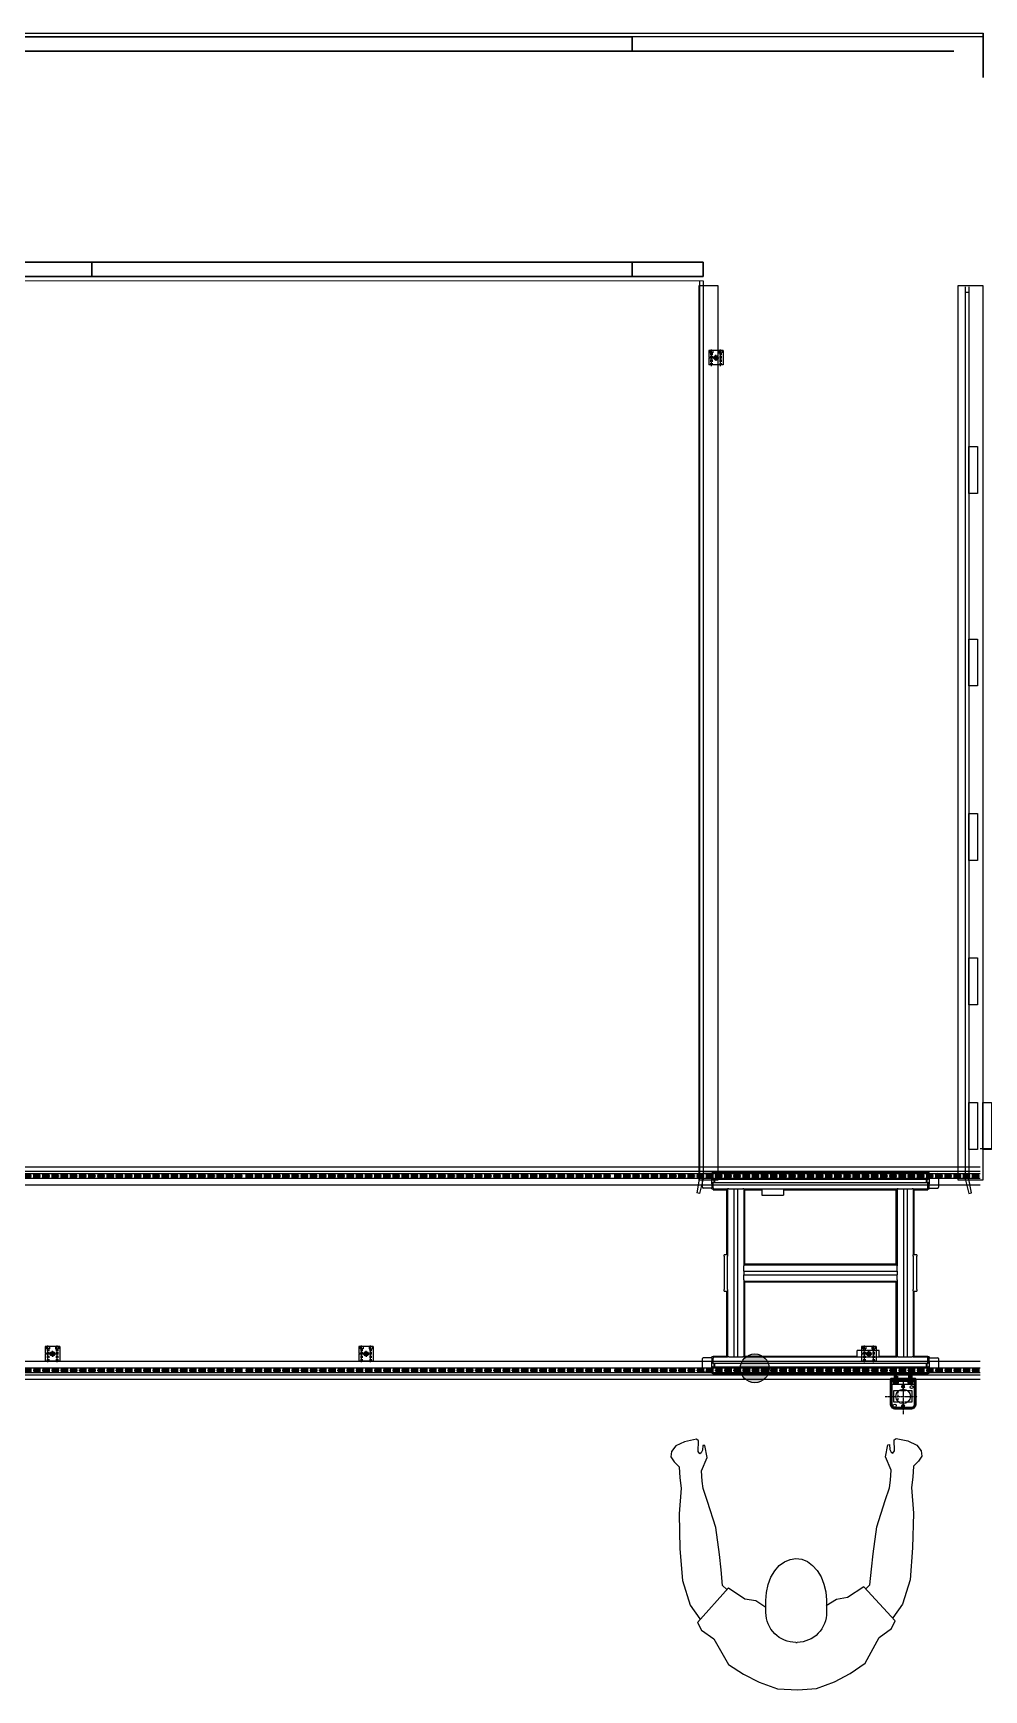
# Model space of a CAD drawing. Header units: millimetres. Extents: x 16661 to 26901, y -416 to 4250.
# Drawn here: x 22221 to 24853, y -416 to 4170 of the extents above; entities that cross this region are included whole.
import ezdxf

# ---------------------------------------------------------------- set-up
doc = ezdxf.new("R2010")
doc.units = ezdxf.units.MM
for name, pattern in [('AM_ISO02W050', [7.5, 6, -1.5]), ('AM_ISO02W050x2', [3.75, 3, -0.75]), ('AM_ISO08W050', [18, 12, -1.5, 3, -1.5]), ('AM_ISO08W050x2', [9, 6, -0.75, 1.5, -0.75]), ('AXES2', [1.125, 0.75, -0.125, 0.125, -0.125]), ('CACHE2', [0.1875, 0.125, -0.0625]), ('LÍNEAS_OCULTAS', [9.525, 6.35, -3.175])]:
    doc.linetypes.add(name, pattern=pattern)
for name, color, linetype in [('000_CANALES', 253, 'Continuous'), ('000_LINEA', 3, 'Continuous'), ('000_MEMORY SEATS LAYOUT L1', 2, 'Continuous'), ('000_OPERARIOS', 1, 'Continuous'), ('000_PALETS L1', 40, 'Continuous'), ('000_PROP LAZO LOOP', 7, 'Continuous'), ('000_PROP_ OPERARIOS', 6, 'Continuous'), ('ALPHA', 254, 'Continuous'), ('AXE', 80, 'AXES2'), ('BALIZAS', 30, 'Continuous'), ('DETECTORES', 5, 'Continuous'), ('OCULTAS', 8, 'LÍNEAS_OCULTAS'), ('POINTILLE_COURT', 41, 'CACHE2')]:
    doc.layers.add(name, color=color, linetype=linetype)
for name, color, linetype, lineweight in [('AM_0', 7, 'Continuous', 50), ('AM_0N', 7, 'Continuous', 50), ('AM_1', 14, 'Continuous', 50), ('AM_2', 5, 'Continuous', 50), ('AM_3', 6, 'AM_ISO02W050', 25), ('AM_3N', 6, 'AM_ISO02W050', 25), ('AM_4', 3, 'Continuous', 25), ('AM_4N', 3, 'Continuous', 25), ('AM_7', 4, 'AM_ISO08W050', 25), ('AM_7N', 4, 'AM_ISO08W050', 25)]:
    doc.layers.add(name, color=color, linetype=linetype, lineweight=lineweight)

# ---------------------------------------------------------------- blocks, each defined once
blk = doc.blocks.new('A$C2A9C6B79')
at = {"layer": 'BALIZAS'}
h = blk.add_hatch(color=256, dxfattribs=at)
edge = h.paths.add_edge_path()
edge.add_arc((40, 40), 40, 0, 360)
blk.add_circle((40, 40), 40, dxfattribs=at)
blk = doc.blocks.new('A$C693D6913')
at = {"layer": '000_PALETS L1'}
for p, q in [((173, 580), (173, 616)), ((199, 618), (175, 618)), ((199, 617.5), (199, 620.5)), ((203, 620.5), (199, 620.5)), ((199, 617.5), (199, 606)), ((199, 605), (199, 606)), ((199, 591), (199, 605)), ((199, 605), (203, 605)), ((199, 603), (201.3, 603)), ((203, 603), (201.3, 603)), ((203, 623), (797, 623)), ((203, 620.5), (203, 623)), ((203, 620.5), (797, 620.5)), ((203, 620.5), (203, 617.5)), ((203, 620.5), (203, 617.5)), ((203, 603), (203, 617.5)), ((203, 606), (203, 617.5)), ((203, 603), (797, 603)), ((204.7, 603), (204.7, 593)), ((207.5, 593), (207.5, 603)), ((792.5, 603), (792.5, 593)), ((795.3, 593), (795.3, 603)), ((797, 623), (797, 620.5)), ((797, 620.5), (797, 617.5)), ((797, 617.5), (797, 620.5)), ((801, 620.5), (797, 620.5)), ((797, 603), (797, 617.5)), ((797, 617.5), (797, 606)), ((797, 605), (801, 605)), ((798.7, 603), (797, 603)), ((798.7, 603), (801, 603)), ((801, 620.5), (801, 617.5)), ((801, 618), (825, 618)), ((801, 606), (801, 617.5)), ((801, 606), (801, 605)), ((801, 605), (801, 591)), ((827, 616), (827, 580)), ((199, 578), (175, 578)), ((201.3, 593), (199, 593)), ((199, 590), (199, 591)), ((203, 591), (199, 591)), ((199, 590), (199, 578.5)), ((199, 575.5), (199, 578.5)), ((199, 575.5), (203, 575.5)), ((201.3, 593), (203, 593)), ((203, 593), (797, 593)), ((203, 578.5), (203, 593)), ((203, 578.5), (203, 590)), ((203, 578.5), (203, 575.5)), ((203, 578.5), (203, 575.5)), ((203, 575.5), (243, 575.5)), ((203, 575.5), (203, 573)), ((203, 573), (243, 573)), ((240.5, 573), (243, 573)), ((240.5, 393), (240.5, 573)), ((243, 575.5), (243, 392.9)), ((246, 575.5), (243, 575.5)), ((246, 575.5), (260.5, 575.5)), ((260.5, 575.5), (270.5, 575.5)), ((260.5, 575.5), (260.5, 110.5)), ((270.5, 575.5), (270.5, 110.5)), ((270.5, 575.5), (285, 575.5)), ((288, 575.5), (285, 575.5)), ((288, 575.5), (712, 575.5)), ((288, 575.5), (288, 365.5)), ((290.5, 573), (288, 573)), ((288, 573), (338, 573)), ((290.5, 365.5), (290.5, 573)), ((338, 575.5), (338, 558)), ((338, 558), (398, 558)), ((398, 575.5), (398, 558)), ((398, 573), (712, 573)), ((709.5, 573), (712, 573)), ((709.5, 365.5), (709.5, 573)), ((712, 575.5), (712, 365.5)), ((715, 575.5), (712, 575.5)), ((715, 575.5), (729.5, 575.5)), ((729.5, 575.5), (739.5, 575.5)), ((729.5, 575.5), (729.5, 110.5)), ((739.5, 575.5), (739.5, 110.5)), ((739.5, 575.5), (754, 575.5)), ((757, 575.5), (754, 575.5)), ((757, 575.5), (797, 575.5)), ((757, 575.5), (757, 392.9)), ((759.5, 573), (757, 573)), ((757, 573), (797, 573)), ((759.5, 393), (759.5, 573)), ((797, 578.5), (797, 593)), ((797, 593), (798.7, 593)), ((801, 591), (797, 591)), ((797, 590), (797, 578.5)), ((797, 578.5), (797, 575.5)), ((797, 575.5), (797, 578.5)), ((797, 573), (797, 575.5)), ((797, 575.5), (801, 575.5)), ((801, 593), (798.7, 593)), ((801, 591), (801, 590)), ((801, 578.5), (801, 590)), ((801, 578.5), (801, 575.5)), ((801, 578), (825, 578)), ((243, 393), (233, 393)), ((233, 389), (233, 393)), ((233, 389), (233, 297)), ((243, 392.9), (243, 389)), ((243, 297), (243, 389)), ((290.5, 368), (709.5, 368)), ((290.5, 365.5), (290.5, 368)), ((709.5, 368), (709.5, 365.5)), ((767, 393), (757, 393)), ((757, 389), (757, 392.9)), ((757, 389), (757, 297)), ((767, 393), (767, 389)), ((767, 297), (767, 389)), ((288, 365.5), (712, 365.5)), ((288, 365.5), (288, 362.5)), ((288, 348), (288, 362.5)), ((288, 348), (288, 338)), ((288, 348), (712, 348)), ((288, 338), (712, 338)), ((288, 323.5), (288, 338)), ((288, 323.5), (288, 320.5)), ((712, 365.5), (712, 362.5)), ((712, 348), (712, 362.5)), ((712, 348), (712, 338)), ((712, 323.5), (712, 338)), ((712, 323.5), (712, 320.5)), ((233, 293), (233, 297)), ((233, 293), (243, 293)), ((240.5, 113), (240.5, 293)), ((243, 297), (243, 293.1)), ((243, 293.1), (243, 110.5)), ((288, 320.5), (288, 110.5)), ((288, 320.5), (712, 320.5)), ((290.5, 113), (290.5, 320.5)), ((290.5, 320.5), (290.5, 318)), ((290.5, 318), (709.5, 318)), ((709.5, 113), (709.5, 320.5)), ((709.5, 318), (709.5, 320.5)), ((712, 320.5), (712, 110.5)), ((757, 293.1), (757, 297)), ((757, 293.1), (757, 110.5)), ((757, 293), (767, 293)), ((759.5, 113), (759.5, 293)), ((767, 297), (767, 293)), ((173, 70), (173, 106)), ((199, 108), (175, 108)), ((199, 107.5), (199, 110.5)), ((203, 110.5), (199, 110.5)), ((199, 107.5), (199, 96)), ((199, 95), (199, 96)), ((199, 81), (199, 95)), ((199, 95), (203, 95)), ((199, 93), (201.3, 93)), ((203, 93), (201.3, 93)), ((203, 113), (243, 113)), ((203, 110.5), (203, 113)), ((203, 110.5), (243, 110.5)), ((203, 110.5), (203, 107.5)), ((203, 110.5), (203, 107.5)), ((203, 93), (203, 107.5)), ((203, 96), (203, 107.5)), ((203, 93), (797, 93)), ((204.7, 93), (204.7, 83)), ((207.5, 83), (207.5, 93)), ((243, 113), (240.5, 113)), ((246, 110.5), (243, 110.5)), ((246, 110.5), (260.5, 110.5)), ((260.5, 110.5), (270.5, 110.5)), ((270.5, 110.5), (285, 110.5)), ((288, 110.5), (285, 110.5)), ((288, 113), (290.5, 113)), ((288, 113), (602, 113)), ((288, 110.5), (712, 110.5)), ((662, 128), (602, 128)), ((602, 110.5), (602, 128)), ((662, 110.5), (662, 128)), ((662, 113), (712, 113)), ((712, 113), (709.5, 113)), ((715, 110.5), (712, 110.5)), ((715, 110.5), (729.5, 110.5)), ((729.5, 110.5), (739.5, 110.5)), ((739.5, 110.5), (754, 110.5)), ((757, 110.5), (754, 110.5)), ((757, 113), (759.5, 113)), ((757, 113), (797, 113)), ((757, 110.5), (797, 110.5)), ((792.5, 93), (792.5, 83)), ((795.3, 83), (795.3, 93)), ((797, 113), (797, 110.5)), ((797, 107.5), (797, 110.5)), ((801, 110.5), (797, 110.5)), ((797, 110.5), (797, 107.5)), ((797, 107.5), (797, 96)), ((797, 93), (797, 107.5)), ((797, 95), (801, 95)), ((798.7, 93), (797, 93)), ((798.7, 93), (801, 93)), ((801, 110.5), (801, 107.5)), ((801, 108), (825, 108)), ((801, 96), (801, 107.5)), ((801, 96), (801, 95)), ((801, 95), (801, 81)), ((827, 106), (827, 70)), ((199, 68), (175, 68)), ((201.3, 83), (199, 83)), ((199, 80), (199, 81)), ((203, 81), (199, 81)), ((199, 80), (199, 68.5)), ((199, 65.5), (199, 68.5)), ((199, 65.5), (203, 65.5)), ((201.3, 83), (203, 83)), ((203, 83), (797, 83)), ((203, 68.5), (203, 83)), ((203, 68.5), (203, 80)), ((203, 68.5), (203, 65.5)), ((203, 68.5), (203, 65.5)), ((203, 65.5), (797, 65.5)), ((203, 65.5), (203, 63)), ((203, 63), (797, 63)), ((797, 68.5), (797, 83)), ((797, 83), (798.7, 83)), ((801, 81), (797, 81)), ((797, 80), (797, 68.5)), ((797, 65.5), (797, 68.5)), ((797, 68.5), (797, 65.5)), ((797, 65.5), (801, 65.5)), ((797, 63), (797, 65.5)), ((801, 83), (798.7, 83)), ((801, 81), (801, 80)), ((801, 68.5), (801, 80)), ((801, 68.5), (801, 65.5)), ((801, 68), (825, 68))]:
    blk.add_line(p, q, dxfattribs=at)
at = {"layer": '000_PALETS L1', "flags": 128}
for points in [[(199, 603), (199, 603), (199, 603), (199, 603), (199, 603), (199, 603), (199, 603), (199, 603), (199, 603), (199, 603), (199, 603), (199, 603), (199, 603), (199, 603), (199, 603), (199, 603), (199, 603), (199, 603), (199, 603), (199, 603), (199, 603), (199, 603), (199, 603), (199, 603), (199, 603)], [(801, 603), (801, 603), (801, 603), (801, 603), (801, 603), (801, 603), (801, 603), (801, 603), (801, 603), (801, 603), (801, 603), (801, 603), (801, 603), (801, 603), (801, 603), (801, 603), (801, 603), (801, 603), (801, 603), (801, 603), (801, 603), (801, 603), (801, 603), (801, 603), (801, 603)], [(199, 593), (199, 593), (199, 593), (199, 593), (199, 593), (199, 593), (199, 593), (199, 593), (199, 593), (199, 593), (199, 593), (199, 593), (199, 593), (199, 593), (199, 593), (199, 593), (199, 593), (199, 593), (199, 593), (199, 593), (199, 593), (199, 593), (199, 593), (199, 593), (199, 593)], [(801, 593), (801, 593), (801, 593), (801, 593), (801, 593), (801, 593), (801, 593), (801, 593), (801, 593), (801, 593), (801, 593), (801, 593), (801, 593), (801, 593), (801, 593), (801, 593), (801, 593), (801, 593), (801, 593), (801, 593), (801, 593), (801, 593), (801, 593), (801, 593), (801, 593)], [(199, 93), (199, 93), (199, 93), (199, 93), (199, 93), (199, 93), (199, 93), (199, 93), (199, 93), (199, 93), (199, 93), (199, 93), (199, 93), (199, 93), (199, 93), (199, 93), (199, 93), (199, 93), (199, 93), (199, 93), (199, 93), (199, 93), (199, 93), (199, 93), (199, 93)], [(801, 93), (801, 93), (801, 93), (801, 93), (801, 93), (801, 93), (801, 93), (801, 93), (801, 93), (801, 93), (801, 93), (801, 93), (801, 93), (801, 93), (801, 93), (801, 93), (801, 93), (801, 93), (801, 93), (801, 93), (801, 93), (801, 93), (801, 93), (801, 93), (801, 93)], [(199, 83), (199, 83), (199, 83), (199, 83), (199, 83), (199, 83), (199, 83), (199, 83), (199, 83), (199, 83), (199, 83), (199, 83), (199, 83), (199, 83), (199, 83), (199, 83), (199, 83), (199, 83), (199, 83), (199, 83), (199, 83), (199, 83), (199, 83), (199, 83), (199, 83)], [(801, 83), (801, 83), (801, 83), (801, 83), (801, 83), (801, 83), (801, 83), (801, 83), (801, 83), (801, 83), (801, 83), (801, 83), (801, 83), (801, 83), (801, 83), (801, 83), (801, 83), (801, 83), (801, 83), (801, 83), (801, 83), (801, 83), (801, 83), (801, 83), (801, 83)]]:
    blk.add_lwpolyline(points, dxfattribs=at)
at = {"layer": '000_PALETS L1'}
for centre, start, end in [((175, 616), 90, 180), ((825, 616), 0, 90), ((175, 580), 180, 270), ((825, 580), 270, 0), ((175, 106), 90, 180), ((825, 106), 0, 90), ((175, 70), 180, 270), ((825, 70), 270, 0)]:
    blk.add_arc(centre, 2, start, end, dxfattribs=at)
blk = doc.blocks.new('RodiL1simbol_p')
at = {"layer": '000_LINEA'}
for points in [[(-994.4, -5.15), (-994.4, 5.15), (-1011.4, 5.15), (-1011.4, -5.15)], [(-969, -5.15), (-969, 5.15), (-986, 5.15), (-986, -5.15)], [(-943.6, -5.15), (-943.6, 5.15), (-960.6, 5.15), (-960.6, -5.15)], [(-918.2, -5.15), (-918.2, 5.15), (-935.2, 5.15), (-935.2, -5.15)], [(-892.8, -5.15), (-892.8, 5.15), (-909.8, 5.15), (-909.8, -5.15)], [(-867.4, -5.15), (-867.4, 5.15), (-884.4, 5.15), (-884.4, -5.15)], [(-842, -5.15), (-842, 5.15), (-859, 5.15), (-859, -5.15)], [(-816.6, -5.15), (-816.6, 5.15), (-833.6, 5.15), (-833.6, -5.15)], [(-791.2, -5.15), (-791.2, 5.15), (-808.2, 5.15), (-808.2, -5.15)], [(-765.8, -5.15), (-765.8, 5.15), (-782.8, 5.15), (-782.8, -5.15)], [(-740.4, -5.15), (-740.4, 5.15), (-757.4, 5.15), (-757.4, -5.15)], [(-715, -5.15), (-715, 5.15), (-732, 5.15), (-732, -5.15)], [(-689.6, -5.15), (-689.6, 5.15), (-706.6, 5.15), (-706.6, -5.15)], [(-664.2, -5.15), (-664.2, 5.15), (-681.2, 5.15), (-681.2, -5.15)], [(-638.8, -5.15), (-638.8, 5.15), (-655.8, 5.15), (-655.8, -5.15)], [(-613.4, -5.15), (-613.4, 5.15), (-630.4, 5.15), (-630.4, -5.15)], [(-588, -5.15), (-588, 5.15), (-605, 5.15), (-605, -5.15)], [(-562.6, -5.15), (-562.6, 5.15), (-579.6, 5.15), (-579.6, -5.15)], [(-537.2, -5.15), (-537.2, 5.15), (-554.2, 5.15), (-554.2, -5.15)], [(-511.8, -5.15), (-511.8, 5.15), (-528.8, 5.15), (-528.8, -5.15)], [(-486.4, -5.15), (-486.4, 5.15), (-503.4, 5.15), (-503.4, -5.15)], [(-461, -5.15), (-461, 5.15), (-478, 5.15), (-478, -5.15)], [(-435.6, -5.15), (-435.6, 5.15), (-452.6, 5.15), (-452.6, -5.15)], [(-410.2, -5.15), (-410.2, 5.15), (-427.2, 5.15), (-427.2, -5.15)], [(-384.8, -5.15), (-384.8, 5.15), (-401.8, 5.15), (-401.8, -5.15)], [(-359.4, -5.15), (-359.4, 5.15), (-376.4, 5.15), (-376.4, -5.15)], [(-334, -5.15), (-334, 5.15), (-351, 5.15), (-351, -5.15)], [(-308.6, -5.15), (-308.6, 5.15), (-325.6, 5.15), (-325.6, -5.15)], [(-283.2, -5.15), (-283.2, 5.15), (-300.2, 5.15), (-300.2, -5.15)], [(-257.8, -5.15), (-257.8, 5.15), (-274.8, 5.15), (-274.8, -5.15)], [(-232.4, -5.15), (-232.4, 5.15), (-249.4, 5.15), (-249.4, -5.15)], [(-207, -5.15), (-207, 5.15), (-224, 5.15), (-224, -5.15)], [(-181.6, -5.15), (-181.6, 5.15), (-198.6, 5.15), (-198.6, -5.15)], [(-156.2, -5.15), (-156.2, 5.15), (-173.2, 5.15), (-173.2, -5.15)], [(-130.8, -5.15), (-130.8, 5.15), (-147.8, 5.15), (-147.8, -5.15)], [(-105.4, -5.15), (-105.4, 5.15), (-122.4, 5.15), (-122.4, -5.15)], [(-80, -5.15), (-80, 5.15), (-97, 5.15), (-97, -5.15)], [(-54.6, -5.15), (-54.6, 5.15), (-71.6, 5.15), (-71.6, -5.15)], [(-29.2, -5.15), (-29.2, 5.15), (-46.2, 5.15), (-46.2, -5.15)], [(-3.8, -5.15), (-3.8, 5.15), (-20.8, 5.15), (-20.8, -5.15)]]:
    blk.add_hatch(color=256, dxfattribs=at).paths.add_polyline_path(points)
for p, q in [((-1011.4, 5.15), (-1011.4, -5.15)), ((-994.4, 5.15), (-1011.4, 5.15)), ((-994.4, 5.15), (-994.4, -5.15)), ((-986, 5.15), (-986, -5.15)), ((-969, 5.15), (-986, 5.15)), ((-969, 5.15), (-969, -5.15)), ((-960.6, 5.15), (-960.6, -5.15)), ((-943.6, 5.15), (-960.6, 5.15)), ((-943.6, 5.15), (-943.6, -5.15)), ((-935.2, 5.15), (-935.2, -5.15)), ((-918.2, 5.15), (-935.2, 5.15)), ((-918.2, 5.15), (-918.2, -5.15)), ((-909.8, 5.15), (-909.8, -5.15)), ((-892.8, 5.15), (-909.8, 5.15)), ((-892.8, 5.15), (-892.8, -5.15)), ((-884.4, 5.15), (-884.4, -5.15)), ((-867.4, 5.15), (-884.4, 5.15)), ((-867.4, 5.15), (-867.4, -5.15)), ((-859, 5.15), (-859, -5.15)), ((-842, 5.15), (-859, 5.15)), ((-842, 5.15), (-842, -5.15)), ((-833.6, 5.15), (-833.6, -5.15)), ((-816.6, 5.15), (-833.6, 5.15)), ((-816.6, 5.15), (-816.6, -5.15)), ((-808.2, 5.15), (-808.2, -5.15)), ((-791.2, 5.15), (-808.2, 5.15)), ((-791.2, 5.15), (-791.2, -5.15)), ((-782.8, 5.15), (-782.8, -5.15)), ((-765.8, 5.15), (-782.8, 5.15)), ((-765.8, 5.15), (-765.8, -5.15)), ((-757.4, 5.15), (-757.4, -5.15)), ((-740.4, 5.15), (-757.4, 5.15)), ((-740.4, 5.15), (-740.4, -5.15)), ((-732, 5.15), (-732, -5.15)), ((-715, 5.15), (-732, 5.15)), ((-715, 5.15), (-715, -5.15)), ((-706.6, 5.15), (-706.6, -5.15)), ((-689.6, 5.15), (-706.6, 5.15)), ((-689.6, 5.15), (-689.6, -5.15)), ((-681.2, 5.15), (-681.2, -5.15)), ((-664.2, 5.15), (-681.2, 5.15)), ((-664.2, 5.15), (-664.2, -5.15)), ((-655.8, 5.15), (-655.8, -5.15)), ((-638.8, 5.15), (-655.8, 5.15)), ((-638.8, 5.15), (-638.8, -5.15)), ((-630.4, 5.15), (-630.4, -5.15)), ((-613.4, 5.15), (-630.4, 5.15)), ((-613.4, 5.15), (-613.4, -5.15)), ((-605, 5.15), (-605, -5.15)), ((-588, 5.15), (-605, 5.15)), ((-588, 5.15), (-588, -5.15)), ((-579.6, 5.15), (-579.6, -5.15)), ((-562.6, 5.15), (-579.6, 5.15)), ((-562.6, 5.15), (-562.6, -5.15)), ((-554.2, 5.15), (-554.2, -5.15)), ((-537.2, 5.15), (-554.2, 5.15)), ((-537.2, 5.15), (-537.2, -5.15)), ((-528.8, 5.15), (-528.8, -5.15)), ((-511.8, 5.15), (-528.8, 5.15)), ((-511.8, 5.15), (-511.8, -5.15)), ((-503.4, 5.15), (-503.4, -5.15)), ((-486.4, 5.15), (-503.4, 5.15)), ((-486.4, 5.15), (-486.4, -5.15)), ((-478, 5.15), (-478, -5.15)), ((-461, 5.15), (-478, 5.15)), ((-461, 5.15), (-461, -5.15)), ((-452.6, 5.15), (-452.6, -5.15)), ((-435.6, 5.15), (-452.6, 5.15)), ((-435.6, 5.15), (-435.6, -5.15)), ((-427.2, 5.15), (-427.2, -5.15)), ((-410.2, 5.15), (-427.2, 5.15)), ((-410.2, 5.15), (-410.2, -5.15)), ((-401.8, 5.15), (-401.8, -5.15)), ((-384.8, 5.15), (-401.8, 5.15)), ((-384.8, 5.15), (-384.8, -5.15)), ((-376.4, 5.15), (-376.4, -5.15)), ((-359.4, 5.15), (-376.4, 5.15)), ((-359.4, 5.15), (-359.4, -5.15)), ((-351, 5.15), (-351, -5.15)), ((-334, 5.15), (-351, 5.15)), ((-334, 5.15), (-334, -5.15)), ((-325.6, 5.15), (-325.6, -5.15)), ((-308.6, 5.15), (-325.6, 5.15)), ((-308.6, 5.15), (-308.6, -5.15)), ((-300.2, 5.15), (-300.2, -5.15)), ((-283.2, 5.15), (-300.2, 5.15)), ((-283.2, 5.15), (-283.2, -5.15)), ((-274.8, 5.15), (-274.8, -5.15)), ((-257.8, 5.15), (-274.8, 5.15)), ((-257.8, 5.15), (-257.8, -5.15)), ((-249.4, 5.15), (-249.4, -5.15)), ((-232.4, 5.15), (-249.4, 5.15)), ((-232.4, 5.15), (-232.4, -5.15)), ((-224, 5.15), (-224, -5.15)), ((-207, 5.15), (-224, 5.15)), ((-207, 5.15), (-207, -5.15)), ((-198.6, 5.15), (-198.6, -5.15)), ((-181.6, 5.15), (-198.6, 5.15)), ((-181.6, 5.15), (-181.6, -5.15)), ((-173.2, 5.15), (-173.2, -5.15)), ((-156.2, 5.15), (-173.2, 5.15)), ((-156.2, 5.15), (-156.2, -5.15)), ((-147.8, 5.15), (-147.8, -5.15)), ((-130.8, 5.15), (-147.8, 5.15)), ((-130.8, 5.15), (-130.8, -5.15)), ((-122.4, 5.15), (-122.4, -5.15)), ((-105.4, 5.15), (-122.4, 5.15)), ((-105.4, 5.15), (-105.4, -5.15)), ((-97, 5.15), (-97, -5.15)), ((-80, 5.15), (-97, 5.15)), ((-80, 5.15), (-80, -5.15)), ((-71.6, 5.15), (-71.6, -5.15)), ((-54.6, 5.15), (-71.6, 5.15)), ((-54.6, 5.15), (-54.6, -5.15)), ((-46.2, 5.15), (-46.2, -5.15)), ((-29.2, 5.15), (-46.2, 5.15)), ((-29.2, 5.15), (-29.2, -5.15)), ((-20.8, 5.15), (-20.8, -5.15)), ((-3.8, 5.15), (-20.8, 5.15)), ((-3.8, 5.15), (-3.8, -5.15)), ((-994.4, -5.15), (-1011.4, -5.15)), ((-969, -5.15), (-986, -5.15)), ((-943.6, -5.15), (-960.6, -5.15)), ((-918.2, -5.15), (-935.2, -5.15)), ((-892.8, -5.15), (-909.8, -5.15)), ((-867.4, -5.15), (-884.4, -5.15)), ((-842, -5.15), (-859, -5.15)), ((-816.6, -5.15), (-833.6, -5.15)), ((-791.2, -5.15), (-808.2, -5.15)), ((-765.8, -5.15), (-782.8, -5.15)), ((-740.4, -5.15), (-757.4, -5.15)), ((-715, -5.15), (-732, -5.15)), ((-689.6, -5.15), (-706.6, -5.15)), ((-664.2, -5.15), (-681.2, -5.15)), ((-638.8, -5.15), (-655.8, -5.15)), ((-613.4, -5.15), (-630.4, -5.15)), ((-588, -5.15), (-605, -5.15)), ((-562.6, -5.15), (-579.6, -5.15)), ((-537.2, -5.15), (-554.2, -5.15)), ((-511.8, -5.15), (-528.8, -5.15)), ((-486.4, -5.15), (-503.4, -5.15)), ((-461, -5.15), (-478, -5.15)), ((-435.6, -5.15), (-452.6, -5.15)), ((-410.2, -5.15), (-427.2, -5.15)), ((-384.8, -5.15), (-401.8, -5.15)), ((-359.4, -5.15), (-376.4, -5.15)), ((-334, -5.15), (-351, -5.15)), ((-308.6, -5.15), (-325.6, -5.15)), ((-283.2, -5.15), (-300.2, -5.15)), ((-257.8, -5.15), (-274.8, -5.15)), ((-232.4, -5.15), (-249.4, -5.15)), ((-207, -5.15), (-224, -5.15)), ((-181.6, -5.15), (-198.6, -5.15)), ((-156.2, -5.15), (-173.2, -5.15)), ((-130.8, -5.15), (-147.8, -5.15)), ((-105.4, -5.15), (-122.4, -5.15)), ((-80, -5.15), (-97, -5.15)), ((-54.6, -5.15), (-71.6, -5.15)), ((-29.2, -5.15), (-46.2, -5.15)), ((-3.8, -5.15), (-20.8, -5.15))]:
    blk.add_line(p, q, dxfattribs=at)
at = {"layer": 'AM_7'}
for p, q in [((-1013.4, 0), (-992.4, 0)), ((-988, 0), (-967, 0)), ((-962.6, 0), (-941.6, 0)), ((-937.2, 0), (-916.2, 0)), ((-911.8, 0), (-890.8, 0)), ((-886.4, 0), (-865.4, 0)), ((-861, 0), (-840, 0)), ((-835.6, 0), (-814.6, 0)), ((-810.2, 0), (-789.2, 0)), ((-784.8, 0), (-763.8, 0)), ((-759.4, 0), (-738.4, 0)), ((-734, 0), (-713, 0)), ((-708.6, 0), (-687.6, 0)), ((-683.2, 0), (-662.2, 0)), ((-657.8, 0), (-636.8, 0)), ((-632.4, 0), (-611.4, 0)), ((-607, 0), (-586, 0)), ((-581.6, 0), (-560.6, 0)), ((-556.2, 0), (-535.2, 0)), ((-530.8, 0), (-509.8, 0)), ((-505.4, 0), (-484.4, 0)), ((-480, 0), (-459, 0)), ((-454.6, 0), (-433.6, 0)), ((-429.2, 0), (-408.2, 0)), ((-403.8, 0), (-382.8, 0)), ((-378.4, 0), (-357.4, 0)), ((-353, 0), (-332, 0)), ((-327.6, 0), (-306.6, 0)), ((-302.2, 0), (-281.2, 0)), ((-276.8, 0), (-255.8, 0)), ((-251.4, 0), (-230.4, 0)), ((-226, 0), (-205, 0)), ((-200.6, 0), (-179.6, 0)), ((-175.2, 0), (-154.2, 0)), ((-149.8, 0), (-128.8, 0)), ((-124.4, 0), (-103.4, 0)), ((-99, 0), (-78, 0)), ((-73.6, 0), (-52.6, 0)), ((-48.2, 0), (-27.2, 0)), ((-22.8, 0), (-1.8, 0))]:
    blk.add_line(p, q, dxfattribs=at)
at = {"layer": 'AM_7', "linetype": 'AM_ISO08W050x2'}
for p, q in [((-1002.9, 5.75), (-1002.9, -5.75)), ((-977.5, 5.75), (-977.5, -5.75)), ((-952.1, 5.75), (-952.1, -5.75)), ((-926.7, 5.75), (-926.7, -5.75)), ((-901.3, 5.75), (-901.3, -5.75)), ((-875.9, 5.75), (-875.9, -5.75)), ((-850.5, 5.75), (-850.5, -5.75)), ((-825.1, 5.75), (-825.1, -5.75)), ((-799.7, 5.75), (-799.7, -5.75)), ((-774.3, 5.75), (-774.3, -5.75)), ((-748.9, 5.75), (-748.9, -5.75)), ((-723.5, 5.75), (-723.5, -5.75)), ((-698.1, 5.75), (-698.1, -5.75)), ((-672.7, 5.75), (-672.7, -5.75)), ((-647.3, 5.75), (-647.3, -5.75)), ((-621.9, 5.75), (-621.9, -5.75)), ((-596.5, 5.75), (-596.5, -5.75)), ((-571.1, 5.75), (-571.1, -5.75)), ((-545.7, 5.75), (-545.7, -5.75)), ((-520.3, 5.75), (-520.3, -5.75)), ((-494.9, 5.75), (-494.9, -5.75)), ((-469.5, 5.75), (-469.5, -5.75)), ((-444.1, 5.75), (-444.1, -5.75)), ((-418.7, 5.75), (-418.7, -5.75)), ((-393.3, 5.75), (-393.3, -5.75)), ((-367.9, 5.75), (-367.9, -5.75)), ((-342.5, 5.75), (-342.5, -5.75)), ((-317.1, 5.75), (-317.1, -5.75)), ((-291.7, 5.75), (-291.7, -5.75)), ((-266.3, 5.75), (-266.3, -5.75)), ((-240.9, 5.75), (-240.9, -5.75)), ((-215.5, 5.75), (-215.5, -5.75)), ((-190.1, 5.75), (-190.1, -5.75)), ((-164.7, 5.75), (-164.7, -5.75)), ((-139.3, 5.75), (-139.3, -5.75)), ((-113.9, 5.75), (-113.9, -5.75)), ((-88.5, 5.75), (-88.5, -5.75)), ((-63.1, 5.75), (-63.1, -5.75)), ((-37.7, 5.75), (-37.7, -5.75)), ((-12.3, 5.75), (-12.3, -5.75))]:
    blk.add_line(p, q, dxfattribs=at)
blk = doc.blocks.new('A$C556F5306')
at = {"layer": '000_LINEA'}
for p, q in [((0, 0), (0, 1020)), ((18.5, 0), (18.5, 1020)), ((31.5, 0), (31.5, 1020)), ((38, 0), (38, 1020)), ((50, 0), (50, 1020))]:
    blk.add_line(p, q, dxfattribs=at)
at = {"layer": 'AM_7', "linetype": 'AM_ISO08W050x2', "rotation": 90.00000000000001}
blk.add_blockref('RodiL1simbol_p', (25, 1019.8), dxfattribs=at)
blk = doc.blocks.new('sop det altr_p')
at = {"layer": 'DETECTORES'}
blk.add_hatch(color=256, dxfattribs=at).paths.add_polyline_path([(6, 20, 1), (-6, 20, 1)])
at = {"layer": 'AM_7'}
for p, q in [((23, 32.5), (-23, 32.5)), ((23, 7.5), (-23, 7.5))]:
    blk.add_line(p, q, dxfattribs=at)
at = {"layer": 'AM_7', "linetype": 'AM_ISO08W050x2'}
for q in [(-9, 20), (0, 29), (0, 11), (9, 20)]:
    blk.add_line((0, 20), q, dxfattribs=at)
at = {"layer": 'DETECTORES'}
for p, q in [((-20, 40), (-20, 0)), ((-20, 40), (20, 40)), ((-1, 14.1), (-1, 0)), ((1, 14.1), (1, 0)), ((20, 40), (20, 0)), ((-20, 0), (-1, 0)), ((1, 0), (20, 0))]:
    blk.add_line(p, q, dxfattribs=at)
blk.add_circle((0, 20), 6, dxfattribs=at)
at = {"layer": 'OCULTAS', "linetype": 'LÍNEAS_OCULTAS'}
for p, q in [((-20, 36.5), (-14, 36.5)), ((-20, 28.5), (-14, 28.5)), ((-20, 11.5), (-14, 11.5)), ((-20, 3.5), (-14, 3.5)), ((-14, 32.5), (-14, 36.5)), ((-14, 34.5), (20, 34.5)), ((-14, 28.5), (-14, 32.5)), ((-14, 11.5), (-14, 7.5)), ((-14, 7.5), (-14, 3.5)), ((-14, 5.5), (20, 5.5))]:
    blk.add_line(p, q, dxfattribs=at)
at = {"layer": 'OCULTAS'}
for p, q in [((-14, 30.5), (20, 30.5)), ((-14, 9.5), (20, 9.5))]:
    blk.add_line(p, q, dxfattribs=at)
blk = doc.blocks.new('A$C378B65D7')
at = {"layer": 'AM_0'}
blk.add_circle((0, 0), 1.62, dxfattribs=at)
at = {"layer": 'AM_4'}
blk.add_arc((0, 0), 2, 170, 80, dxfattribs=at)
at = {"layer": 'AM_7', "linetype": 'AM_ISO08W050x2'}
for p, q in [((-5, 0), (5, 0)), ((0, 5), (0, -5))]:
    blk.add_line(p, q, dxfattribs=at)
blk = doc.blocks.new('A$C545C257C')
at = {"layer": 'AM_2'}
for p, q in [((-33, -4), (33, -4)), ((-33, -70), (-33, -4)), ((33, -4), (33, -70)), ((23, -80), (-23, -80))]:
    blk.add_line(p, q, dxfattribs=at)
blk.add_lwpolyline([(-33, -4), (-33, 0), (33, 0), (33, -4)], dxfattribs=at)
for centre, start, end in [((-23, -70), 180, 270), ((23, -70), 270, 0)]:
    blk.add_arc(centre, 10, start, end, dxfattribs=at)
at = {"layer": 'AM_7', "linetype": 'AM_ISO08W050x2'}
for p, q in [((-20, -7), (-20, 3)), ((20, -7), (20, 3))]:
    blk.add_line(p, q, dxfattribs=at)
at = {"layer": 'AM_2'}
for p in [(0, -20.7), (0, -74.5)]:
    blk.add_blockref('A$C378B65D7', p, dxfattribs=at)
blk = doc.blocks.new('A$C36CB73EF')
at = {"layer": 'ALPHA'}
for p, q in [((-14.9, 24.8), (-14.9, 13.3)), ((14.9, 24.8), (-14.9, 24.8)), ((14.9, 13.3), (14.9, 24.8)), ((-14.9, -13.3), (-14.9, -15)), ((-14.9, -15), (-14.9, -26.9)), ((-13.2, -15), (-14.9, -15)), ((-14.9, -15), (-13.2, -15)), ((-14.9, -26.9), (14.9, -26.9)), ((14.9, -15), (13.2, -15)), ((13.2, -15), (14.9, -15)), ((14.9, -15), (14.9, -13.3)), ((14.9, -26.9), (14.9, -15))]:
    blk.add_line(p, q, dxfattribs=at)
for centre, radius in [((-25.6, 23.4), 4.23), ((0, 0), 20), ((25.6, -23.4), 4.23)]:
    blk.add_circle(centre, radius, dxfattribs=at)
for points in [[(-34, 26.9), (-34, 29.1), (-32.4, 31), (-30.4, 31.5)], [(-34, -26.9), (-34, -26.9), (-34, 26.9), (-34, 26.9)], [(-30.4, 31.5), (-30.4, 31.5), (-18, 34), (-18, 34)], [(-18, 34), (-18, 34), (18, 34), (18, 34)], [(18, 34), (18, 34), (30.4, 31.5), (30.4, 31.5)], [(30.4, 31.5), (32.4, 31), (34, 29.1), (34, 26.9)], [(34, 26.9), (34, 26.9), (34, -26.9), (34, -26.9)], [(-30.4, -31.5), (-32.4, -31), (-34, -29.1), (-34, -26.9)], [(-18, -34), (-18, -34), (-30.4, -31.5), (-30.4, -31.5)], [(18, -34), (18, -34), (-18, -34), (-18, -34)], [(30.4, -31.5), (30.4, -31.5), (18, -34), (18, -34)], [(34, -26.9), (34, -29.1), (32.4, -31), (30.4, -31.5)]]:
    blk.add_open_spline(points, degree=3, dxfattribs=at)
at = {"layer": 'AXE'}
for p, q in [((-39, 0), (49, 0)), ((0, -49.3), (0, 38.6))]:
    blk.add_line(p, q, dxfattribs=at)
at = {"layer": 'POINTILLE_COURT'}
for p, q in [((-14.9, 13.3), (-14.9, -13.3)), ((14.9, -13.3), (14.9, 13.3)), ((-13.2, -15), (13.2, -15))]:
    blk.add_line(p, q, dxfattribs=at)
blk = doc.blocks.new('A$C24DA1651')
at = {"layer": 'AM_0N'}
for p, q in [((0, 4.6), (-1.2, 4.6)), ((-1.2, 0.2), (-1.2, 4.6)), ((-1.2, 0.2), (0, 0.9)), ((-1.2, -0.2), (0, 0.5)), ((0, 0.9), (0, 4.6)), ((0, -4.6), (0, 0.5)), ((-1.2, -4.6), (-1.2, -0.2)), ((-1.2, -4.6), (0, -4.6))]:
    blk.add_line(p, q, dxfattribs=at)
at = {"layer": 'AM_7N', "linetype": 'AM_ISO08W050x2'}
blk.add_line((3, 0), (-4.2, 0), dxfattribs=at)
blk = doc.blocks.new('A$C06AD37E4')
at = {"layer": 'AM_0N'}
for p, q in [((-5, -3.8), (-5, 3.8)), ((-4.5, 4.2), (0, 4.2)), ((0, 2.5), (0, 4.2)), ((0, 2.5), (1.5, 2.5)), ((0, -2.5), (0, 2.5)), ((1.5, 2.5), (2, 2.5)), ((2, 2.5), (14.5, 2.5)), ((2, 2.5), (2, -2.5)), ((14.5, 2.5), (15, 2)), ((14.5, 2.5), (14.5, -2.5)), ((15, 2), (15, -2)), ((-4.5, -4.2), (0, -4.2)), ((0, -4.2), (0, -2.5)), ((0, -2.5), (1.5, -2.5)), ((1.5, -2.5), (2, -2.5)), ((2, -2.5), (14.5, -2.5)), ((14.5, -2.5), (15, -2))]:
    blk.add_line(p, q, dxfattribs=at)
for centre, start, end in [((-4.5, 3.8), 90, 180), ((-4.5, -3.8), 180, 270)]:
    blk.add_arc(centre, 0.5, start, end, dxfattribs=at)
at = {"layer": 'AM_3N', "linetype": 'AM_ISO02W050x2'}
for p, q in [((-5, 2.3), (-2.5, 2.3)), ((-5, 1.2), (-2.5, 1.2)), ((-2.5, 2.3), (-1.2, 0)), ((-2.5, -2.3), (-1.2, 0)), ((-5, -1.2), (-2.5, -1.2)), ((-5, -2.3), (-2.5, -2.3))]:
    blk.add_line(p, q, dxfattribs=at)
for centre, radius, start, end in [((-3.2, 1.7), 0.941, 322.1211, 37.8789), ((-5.8, 0), 3.46, 340.5288, 19.4712), ((-3.2, -1.7), 0.941, 322.1211, 37.8789)]:
    blk.add_arc(centre, radius, start, end, dxfattribs=at)
at = {"layer": 'AM_4N'}
for p, q in [((2, 2), (1.5, 2.5)), ((15, 2), (2, 2)), ((2, -2), (1.5, -2.5)), ((15, -2), (2, -2))]:
    blk.add_line(p, q, dxfattribs=at)
at = {"layer": 'AM_7N', "linetype": 'AM_ISO08W050x2'}
blk.add_line((15, 0), (-8, 0), dxfattribs=at)
blk = doc.blocks.new('A$C230B6B6B')
at = {"layer": 'AM_0N'}
for p, q in [((0, 5), (0, -5)), ((1, 5), (0, 5)), ((1, -5), (1, 5)), ((0, -5), (1, -5))]:
    blk.add_line(p, q, dxfattribs=at)
at = {"layer": 'AM_7N', "linetype": 'AM_ISO08W050x2'}
blk.add_line((-3, 0), (4, 0), dxfattribs=at)
blk = doc.blocks.new('A$C12A96A58')
at = {"layer": 'AM_0'}
for name, p, rotation in [('A$C230B6B6B', (0, 0), 270), ('A$C24DA1651', (0, -2.2), 270), ('A$C06AD37E4', (0, -2.2), 90)]:
    blk.add_blockref(name, p, dxfattribs=dict(at, rotation=rotation))
blk = doc.blocks.new('A$C2E7360A2')
at = {"layer": 'AM_0'}
for p in [(-20, -4), (20, -4)]:
    blk.add_blockref('A$C12A96A58', p, dxfattribs=at)
at = {"layer": 'AM_2', "rotation": 270}
blk.add_blockref('A$C36CB73EF', (0, -47.6), dxfattribs=at)
at = {"layer": 'AM_3', "linetype": 'AM_ISO02W050x2'}
blk.add_blockref('A$C545C257C', (0, 0), dxfattribs=at)
blk = doc.blocks.new('persona01')
at = {"color": 0, "linetype": 'Continuous'}
for p, q in [((154359.9, 70619.2), (154404, 70641.3)), ((154404, 70641.3), (154454.1, 70659.3)), ((154454.1, 70659.3), (154511.1, 70662.2)), ((154511.1, 70662.2), (154562.1, 70658.4)), ((154562.1, 70658.4), (154611.9, 70639.6)), ((154611.9, 70639.6), (154655.6, 70616.9)), ((154277.8, 70521.1), (154318.4, 70591.6)), ((154318.4, 70591.6), (154359.9, 70619.2)), ((154655.6, 70616.9), (154696.6, 70588.5)), ((154696.6, 70588.5), (154736.1, 70517.4)), ((154232.6, 70475.5), (154243.8, 70497.1)), ((154243.8, 70497.1), (154277.8, 70521.1)), ((154505.2, 70531), (154508.9, 70531)), ((154505.2, 70531), (154508.9, 70531)), ((154505.2, 70531), (154508.9, 70531)), ((154505.2, 70531), (154508.9, 70531)), ((154505.2, 70531), (154508.9, 70531)), ((154505.2, 70531), (154508.9, 70531)), ((154736.1, 70517.4), (154769.7, 70492.8)), ((154769.7, 70492.8), (154780.5, 70471.1)), ((154212.7, 70427.4), (154239.3, 70465.4)), ((154318.4, 70379.6), (154232.6, 70475.5)), ((154422.4, 70448.2), (154422.4, 70414.9)), ((154589.8, 70413.6), (154590.3, 70446.9)), ((154693.2, 70376.6), (154780.5, 70471.1)), ((154800, 70425.3), (154773.4, 70463.3)), ((154191, 70359.8), (154212.7, 70427.4)), ((154318.4, 70379.6), (154363.8, 70409.9)), ((154363.8, 70409.9), (154394.1, 70414.9)), ((154394.1, 70414.9), (154422.4, 70433.1)), ((154422.4, 70414.9), (154424, 70392.3)), ((154587.9, 70391), (154589.8, 70413.6)), ((154617.5, 70411.9), (154589.2, 70430.1)), ((154647.8, 70406.8), (154617.5, 70411.9)), ((154693.2, 70376.6), (154647.8, 70406.8)), ((154821.6, 70357.7), (154800, 70425.3)), ((154184.4, 70271.6), (154191, 70359.8)), ((154302.4, 70373.3), (154298, 70330.3)), ((154313.8, 70384.8), (154302.4, 70373.3)), ((154424, 70392.3), (154428.7, 70370.5)), ((154428.7, 70370.5), (154436.3, 70350.4)), ((154436.3, 70350.4), (154446.6, 70332.9)), ((154564.2, 70331.9), (154574.8, 70349.3)), ((154574.8, 70349.3), (154582.8, 70369.3)), ((154582.8, 70369.3), (154587.9, 70391)), ((154698.9, 70382.7), (154710.3, 70371.2)), ((154710.3, 70371.2), (154714.6, 70328.3)), ((154828.2, 70269.5), (154821.6, 70357.7)), ((154298, 70330.3), (154293.7, 70287.4)), ((154446.6, 70332.9), (154459.2, 70318.4)), ((154459.2, 70318.4), (154473.5, 70307.7)), ((154473.5, 70307.7), (154489, 70301.1)), ((154521.3, 70300.8), (154537, 70307.2)), ((154537, 70307.2), (154551.5, 70317.7)), ((154551.5, 70317.7), (154564.2, 70331.9)), ((154714.6, 70328.3), (154719, 70285.3)), ((154182, 70175.4), (154184.4, 70271.6)), ((154293.7, 70287.4), (154283.5, 70213.1)), ((154489, 70301.1), (154505.2, 70298.9)), ((154505.2, 70298.9), (154521.3, 70300.8)), ((154719, 70285.3), (154729.1, 70211)), ((154830.7, 70173.3), (154828.2, 70269.5)), ((154283.5, 70213.1), (154260.7, 70140.6)), ((154187.6, 70103.9), (154182, 70175.4)), ((154729.1, 70211), (154752, 70138.5)), ((154825, 70101.8), (154830.7, 70173.3)), ((154260.7, 70140.6), (154248.2, 70104.9)), ((154752, 70138.5), (154764.5, 70102.8)), ((154182.1, 70045.1), (154183.6, 70075.2)), ((154183.6, 70075.2), (154187.6, 70103.9)), ((154245.6, 70084.2), (154244, 70056.2)), ((154248.2, 70104.9), (154245.6, 70084.2)), ((154764.5, 70102.8), (154767.1, 70082.2)), ((154767.1, 70082.2), (154768.6, 70054.1)), ((154829, 70073.1), (154825, 70101.8)), ((154158.7, 70017.6), (154168.3, 70030.9)), ((154168.3, 70030.9), (154182.1, 70045.1)), ((154244, 70056.2), (154259.7, 70019.3)), ((154768.6, 70054.1), (154753, 70017.2)), ((154830.6, 70043.1), (154829, 70073.1)), ((154844.3, 70028.8), (154830.6, 70043.1)), ((154853.9, 70015.6), (154844.3, 70028.8)), ((154160.7, 70002.7), (154158.7, 70017.6)), ((154173, 69986.9), (154160.7, 70002.7)), ((154197.3, 69975.3), (154173, 69986.9)), ((154239.2, 70009), (154234.9, 70002.9)), ((154234.9, 70002.9), (154235.7, 69972.6)), ((154243.2, 70006.3), (154239.2, 70009)), ((154247, 69998.7), (154243.2, 70006.3)), ((154248, 69985.5), (154247, 69998.7)), ((154253.1, 69986.1), (154248, 69985.5)), ((154259.7, 70019.3), (154253.1, 69986.1)), ((154753, 70017.2), (154759.5, 69984)), ((154759.5, 69984), (154764.7, 69983.4)), ((154764.7, 69983.4), (154765.7, 69996.6)), ((154765.7, 69996.6), (154769.4, 70004.2)), ((154769.4, 70004.2), (154773.5, 70006.9)), ((154773.5, 70006.9), (154777.8, 70000.8)), ((154777.8, 70000.8), (154777, 69970.5)), ((154815.4, 69973.2), (154839.6, 69984.8)), ((154839.6, 69984.8), (154851.9, 70000.6)), ((154851.9, 70000.6), (154853.9, 70015.6)), ((154230.2, 69968.3), (154197.3, 69975.3)), ((154235.7, 69972.6), (154230.2, 69968.3)), ((154777, 69970.5), (154782.4, 69966.2)), ((154782.4, 69966.2), (154815.4, 69973.2))]:
    blk.add_line(p, q, dxfattribs=at)
for centre, start_param, end_param in [((154505.2, 70448.2), 2.356194, 3.926991), ((154507.6, 70448.2), 0.769158, 2.339972)]:
    blk.add_ellipse(centre, major_axis=(58.5, -58.5), ratio=1, start_param=start_param, end_param=end_param, dxfattribs=at)

msp = doc.modelspace()

# ---------------------------------------------------------------- linework, layer by layer
for p, q in [((22187.8, 4169.6), (24851.5, 4169.6)), ((24851.5, 4159.6), (22187.8, 4159.6)), ((24851.5, 4169.6), (24851.5, 4159.6))]:
    msp.add_line(p, q)
at = {"layer": '000_CANALES'}
msp.add_line((26883.1, 1081.7), (24843.1, 1081.7), dxfattribs=at)
at = {"layer": '000_MEMORY SEATS LAYOUT L1', "lineweight": 30}
for p, q in [((24851.5, 4046.5), (24851.5, 4169.6)), ((24770, 4119.4), (24110, 4119.4))]:
    msp.add_line(p, q, dxfattribs=at)
at = {"layer": '000_PROP LAZO LOOP'}
for p, q in [((21095.8, 3485.6), (24076.5, 3484.4)), ((21292.2, 3485.5), (24076.5, 3484.4)), ((22187.8, 3495.6), (23880.1, 3495.6)), ((22384.2, 3495.5), (24076.5, 3495.5)), ((24066.5, 3484.4), (24066.5, 997.8)), ((24076.5, 3484.4), (24076.5, 997.8)), ((24801.5, 3467.8), (24801.5, 997.8)), ((24811.5, 3451.6), (24801.5, 3451.6)), ((24811.5, 3467.8), (24811.5, 997.8)), ((24066.5, 1012.4), (24076.5, 1012.4)), ((24801.5, 1012.4), (24811.5, 1012.4))]:
    msp.add_line(p, q, dxfattribs=at)
at = {"layer": '000_PROP LAZO LOOP', "lineweight": 30}
for points in [[(24110, 4119.4), (22187.8, 4119.6), (22187.8, 4159.6), (23880.1, 4159.6)], [(23880.1, 4159.6), (23880.1, 4119.6)], [(23880.1, 3495.6), (22187.8, 3495.6), (22187.8, 3535.6), (23880.1, 3535.6)], [(24076.5, 3495.5), (22384.2, 3495.5), (22384.2, 3535.5), (24076.5, 3535.5)], [(23880.1, 3535.6), (23880.1, 3495.6)], [(24076.5, 3535.5), (24076.5, 3495.5)]]:
    msp.add_lwpolyline(points, dxfattribs=at)
at = {"layer": '000_PROP LAZO LOOP'}
for points in [[(24117.5, 3469.8), (24064.5, 3469.8), (24064.5, 995.8), (24117.5, 995.8)], [(24851.5, 3469.8), (24781.5, 3469.8), (24781.5, 995.8), (24851.5, 995.8)], [(24835.5, 2895.4), (24811.5, 2895.4), (24811.5, 3025.4), (24835.5, 3025.4)], [(24835.5, 2362.5), (24811.5, 2362.5), (24811.5, 2492.5), (24835.5, 2492.5)], [(24835.5, 1879.8), (24811.5, 1879.8), (24811.5, 2009.8), (24835.5, 2009.8)], [(24835.5, 1479.8), (24811.5, 1479.8), (24811.5, 1609.8), (24835.5, 1609.8)], [(24835.5, 1079.8), (24811.5, 1079.8), (24811.5, 1209.8), (24835.5, 1209.8)], [(24874, 1079.8), (24850, 1079.8), (24850, 1209.8), (24874, 1209.8)]]:
    msp.add_lwpolyline(points, close=True, dxfattribs=at)
for points in [[(24076.5, 997.8), (24066.5, 957.9), (24059.2, 959.9), (24066.5, 997.3)], [(24801.5, 997.8), (24811.5, 957.9), (24818.7, 959.9), (24811.5, 997.3)]]:
    msp.add_lwpolyline(points, dxfattribs=at)

# ---------------------------------------------------------------- block references
at = {"layer": '000_CANALES'}
msp.add_blockref('A$C2A9C6B79', (24179.1, 433.7), dxfattribs=at)
at = {"layer": '000_LINEA', "xscale": -1, "rotation": 270}
for p in [(21783.1, 981.7), (22803.1, 981.7), (23823.1, 981.7)]:
    msp.add_blockref('A$C556F5306', p, dxfattribs=at)
at = {"layer": '000_LINEA', "rotation": 270}
for p in [(21783.1, 493.7), (22803.1, 493.7), (23823.1, 493.7)]:
    msp.add_blockref('A$C556F5306', p, dxfattribs=at)
at = {"layer": '000_OPERARIOS', "xscale": -1, "rotation": 179.9974323833131}
msp.add_blockref('persona01', (-130169.2, 70252.8), dxfattribs=at)
at = {"layer": '000_PALETS L1'}
msp.add_blockref('A$C693D6913', (23901, 394.7), dxfattribs=at)
at = {"layer": '000_PROP LAZO LOOP', "rotation": 270}
msp.add_blockref('sop det altr_p', (24091.5, 3271), dxfattribs=at)
at = {"layer": '000_PROP_ OPERARIOS', "xscale": -1, "rotation": 179.9974323833131}
msp.add_blockref('persona01', (-130169.2, 70252.8), dxfattribs=at)
at = {"layer": 'AM_1'}
msp.add_blockref('A$C2E7360A2', (24629.8, 443.7), dxfattribs=at)
at = {"layer": 'DETECTORES', "rotation": 270}
for p in [(22255.1, 513.7), (23123.1, 513.7), (24515, 513.7)]:
    msp.add_blockref('sop det altr_p', p, dxfattribs=at)

doc.saveas('drawing.dxf')
